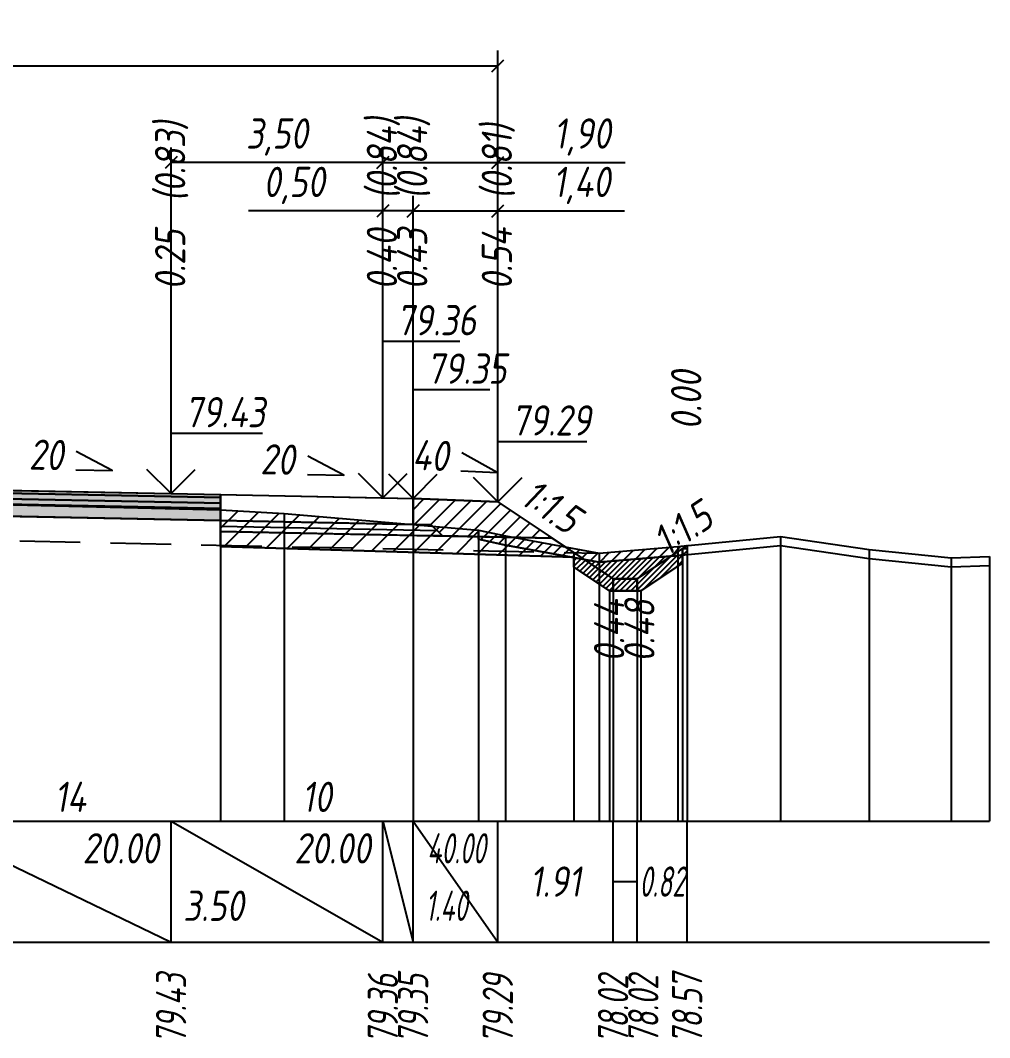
# Model space of a CAD drawing. Extents: x -717 to 1451, y -133302 to 233.
# Drawn here: x 164 to 244.1, y -30063.9 to -29979.8 of the extents above; entities that cross this region are included whole.
import ezdxf
from ezdxf.enums import TextEntityAlignment as Align

# ---------------------------------------------------------------- set-up
doc = ezdxf.new("R2010")
doc.units = 0
doc.linetypes.add('штриховая', pattern=[0.75, 0.5, -0.25])
for name, color, linetype in [('Интерполированный поперечник', 2, 'Continuous'), ('Код_514', 1, 'Continuous'), ('Контур_0', 7, 'Continuous'), ('Контур_2521', 7, 'Continuous'), ('Контур_2564', 7, 'Continuous'), ('Контур_2660', 7, 'Continuous'), ('Контур_2665', 7, 'Continuous'), ('Контур_400', 7, 'Continuous'), ('Контур_508', 7, 'Continuous'), ('Контур_512', 7, 'Continuous'), ('Контур_513', 7, 'Continuous'), ('Контур_818', 7, 'Continuous'), ('Красный поперечник', 1, 'Continuous'), ('Объём_2501', 7, 'Continuous'), ('Объём_2564', 7, 'Continuous'), ('Объём_2650', 7, 'Continuous'), ('Объём_2660', 7, 'Continuous'), ('Объём_2661', 7, 'Continuous'), ('Объём_2663', 7, 'Continuous'), ('Объём_2664', 7, 'Continuous'), ('Объём_2665', 7, 'Continuous'), ('Объём_2666', 7, 'Continuous'), ('Объём_2753', 7, 'Continuous'), ('Откосы', 7, 'Continuous'), ('Отметки покрытия', 7, 'Continuous'), ('Рабочие отметки', 7, 'Continuous'), ('Рабочие отметки доп.', 7, 'Continuous'), ('Слои выравнивания', 7, 'Continuous'), ('Таблица', 7, 'Continuous'), ('Уклоны проезжей части', 7, 'Continuous'), ('Черный поперечник', 3, 'Continuous')]:
    doc.layers.add(name, color=color, linetype=linetype)
for name, color, linetype, true_color in [('Контур_2540', 2, 'Continuous', 0xffff00), ('Контур_2560', 2, 'Continuous', 0xffff00), ('Контур_2561', 7, 'Continuous', 0xff8040), ('Контур_2562', 3, 'Continuous', 0x00ff00), ('Контур_2563', 7, 'Continuous', 0xff8000), ('Контур_2570', 7, 'Continuous', 0x80ff00), ('Контур_2583', 3, 'Continuous', 0x00ff00), ('Контур_2584', 3, 'Continuous', 0x00ff00), ('Контур_2725', 7, 'Continuous', 0x323232), ('Контур_2736', 4, 'Continuous', 0x00ffff), ('Контур_2737', 4, 'Continuous', 0x00ffff), ('Контур_2738', 4, 'Continuous', 0x00ffff), ('Контур_2739', 4, 'Continuous', 0x00ffff), ('Контур_2741', 4, 'Continuous', 0x00ffff), ('Контур_2742', 4, 'Continuous', 0x00ffff), ('Контур_2743', 4, 'Continuous', 0x00ffff), ('Контур_2744', 7, 'Continuous', 0xa4ffff), ('Контур_2745', 7, 'Continuous', 0xa4ffff), ('Контур_2747', 4, 'Continuous', 0x00ffff), ('Контур_2748', 4, 'Continuous', 0x00ffff), ('Контур_2749', 4, 'Continuous', 0x00ffff), ('Контур_2750', 4, 'Continuous', 0x00ffff), ('Контур_2751', 4, 'Continuous', 0x00ffff), ('Контур_2752', 4, 'Continuous', 0x00ffff), ('Контур_2760', 7, 'Continuous', 0x323232), ('Контур_2761', 7, 'Continuous', 0x323232), ('Контур_2762', 7, 'Continuous', 0x323232), ('Контур_2763', 7, 'Continuous', 0x323232), ('Контур_402', 7, 'Continuous', 0xff6464), ('Контур_703', 4, 'Continuous', 0x00ffff), ('Контур_705', 4, 'Continuous', 0x00ffff), ('Контур_707', 4, 'Continuous', 0x00ffff), ('Контур_720', 131, 'Continuous', 0xaaffff), ('Объём_2500', 7, 'Continuous', 0xc0c0c0), ('Объём_2520', 7, 'Continuous', 0x80ffff), ('Объём_2540', 2, 'Continuous', 0xffff00), ('Объём_2560', 2, 'Continuous', 0xffff00), ('Объём_2561', 7, 'Continuous', 0xff8040), ('Объём_2562', 3, 'Continuous', 0x00ff00), ('Объём_2563', 7, 'Continuous', 0xff8000), ('Объём_2570', 7, 'Continuous', 0x80ff00), ('Объём_2583', 3, 'Continuous', 0x00ff00), ('Объём_2584', 3, 'Continuous', 0x00ff00), ('Объём_2591', 3, 'Continuous', 0x00ff00), ('Объём_2595', 3, 'Continuous', 0x00ff00), ('Объём_2600', 7, 'Continuous', 0x808000), ('Объём_2620', 2, 'Continuous', 0xffff00), ('Объём_2746', 2, 'Continuous', 0xffff00)]:
    doc.layers.add(name, color=color, linetype=linetype, true_color=true_color)
doc.styles.get("Standard").update_dxf_attribs({"font": 'txt', "height": 2.5})
doc.styles.add('М', font='romand.shx', dxfattribs={"width": 0.8, "oblique": 10, "height": 2.5})
doc.dimstyles.new('ISO-25', dxfattribs={"dimtxt": 2.5, "dimasz": 2.5, "dimexe": 1.25, "dimexo": 0.625, "dimtad": 1, "dimtxsty": 'Standard', "dimcen": 2.5, "dimadec": 0, "dimazin": 0, "dimtfac": 1, "dimtmove": 0, "dimatfit": 3, "dimfxl": 1, "dimarcsym": 0})

# ---------------------------------------------------------------- blocks, each defined once
blk = doc.blocks.new('_Oblique')
at = {"color": 0, "linetype": 'ByBlock', "lineweight": -2}
blk.add_line((-0.5, -0.5), (0.5, 0.5), dxfattribs=at)
blk = doc.blocks.new('*D681')
at = {"color": 0, "lineweight": -2, "transparency": 16777216}
for p, q in [((196.495, -30018.782), (196.495, -29994.342)), ((203.495, -30019.062), (203.495, -29994.342)), ((196.495, -29995.592), (203.495, -29995.592)), ((203.495, -29995.592), (213.968, -29995.592))]:
    blk.add_line(p, q, dxfattribs=at)
at = {"layer": 'Defpoints', "color": 0, "transparency": 16777216}
for p in [(203.495, -29995.592), (196.495, -30019.407), (203.495, -30019.687)]:
    blk.add_point(p, dxfattribs=at)
at = {"color": 0, "lineweight": -2, "transparency": 16777216, "rotation": 180}
blk.add_blockref('_Oblique', (196.495, -29995.592), dxfattribs=at)
at = {"color": 0, "lineweight": -2, "transparency": 16777216}
blk.add_blockref('_Oblique', (203.495, -29995.592), dxfattribs=at)
at = {"color": 0, "transparency": 16777216, "insert": (210.427, -29993.479), "char_height": 2.5, "width": 8.75, "attachment_point": 5, "style": 'М'}
blk.add_mtext('1,40', dxfattribs=at)
blk = doc.blocks.new('*D683')
at = {"color": 0, "lineweight": -2, "transparency": 16777216}
for p, q in [((193.995, -30018.732), (193.995, -29994.342)), ((196.495, -30018.782), (196.495, -29994.342)), ((193.995, -29995.592), (182.906, -29995.592)), ((196.495, -29995.592), (193.995, -29995.592))]:
    blk.add_line(p, q, dxfattribs=at)
at = {"layer": 'Defpoints', "color": 0, "transparency": 16777216}
for p in [(196.495, -29995.592), (193.995, -30019.357), (196.495, -30019.407)]:
    blk.add_point(p, dxfattribs=at)
at = {"color": 0, "lineweight": -2, "transparency": 16777216, "rotation": 180}
blk.add_blockref('_Oblique', (193.995, -29995.592), dxfattribs=at)
at = {"color": 0, "lineweight": -2, "transparency": 16777216}
blk.add_blockref('_Oblique', (196.495, -29995.592), dxfattribs=at)
at = {"color": 0, "transparency": 16777216, "insert": (186.667, -29993.479), "char_height": 2.5, "width": 9.16667, "attachment_point": 5, "style": 'М'}
blk.add_mtext('0,50', dxfattribs=at)
blk = doc.blocks.new('*D685')
at = {"color": 0, "lineweight": -2, "transparency": 16777216}
for p, q in [((176.495, -30018.382), (176.495, -29990.342)), ((193.995, -30018.732), (193.995, -29990.342)), ((193.995, -29991.592), (176.495, -29991.592))]:
    blk.add_line(p, q, dxfattribs=at)
at = {"layer": 'Defpoints', "color": 0, "transparency": 16777216}
for p in [(176.495, -29991.592), (176.495, -30019.007), (193.995, -30019.357)]:
    blk.add_point(p, dxfattribs=at)
at = {"color": 0, "lineweight": -2, "transparency": 16777216, "rotation": 180}
blk.add_blockref('_Oblique', (176.495, -29991.592), dxfattribs=at)
at = {"color": 0, "lineweight": -2, "transparency": 16777216}
blk.add_blockref('_Oblique', (193.995, -29991.592), dxfattribs=at)
at = {"color": 0, "transparency": 16777216, "insert": (185.245, -29989.479), "char_height": 2.5, "width": 9.58333, "attachment_point": 5, "style": 'М'}
blk.add_mtext('3,50', dxfattribs=at)
blk = doc.blocks.new('*D686')
at = {"color": 0, "lineweight": -2, "transparency": 16777216}
for p, q in [((193.995, -30018.732), (193.995, -29990.342)), ((203.495, -30019.062), (203.495, -29990.342)), ((193.995, -29991.592), (203.495, -29991.592)), ((203.495, -29991.592), (214.018, -29991.592))]:
    blk.add_line(p, q, dxfattribs=at)
at = {"layer": 'Defpoints', "color": 0, "transparency": 16777216}
for p in [(193.995, -29991.592), (193.995, -30019.357), (203.495, -30019.687)]:
    blk.add_point(p, dxfattribs=at)
at = {"color": 0, "lineweight": -2, "transparency": 16777216, "rotation": 180}
blk.add_blockref('_Oblique', (193.995, -29991.592), dxfattribs=at)
at = {"color": 0, "lineweight": -2, "transparency": 16777216}
blk.add_blockref('_Oblique', (203.495, -29991.592), dxfattribs=at)
at = {"color": 0, "transparency": 16777216, "insert": (210.478, -29989.479), "char_height": 2.5, "width": 8.75, "attachment_point": 5, "style": 'М'}
blk.add_mtext('1,90', dxfattribs=at)
blk = doc.blocks.new('*D688')
at = {"color": 0, "lineweight": -2, "transparency": 16777216}
for p, q in [((107.995, -30019.062), (107.995, -29982.342)), ((203.495, -30019.062), (203.495, -29982.342)), ((107.995, -29983.592), (203.495, -29983.592))]:
    blk.add_line(p, q, dxfattribs=at)
at = {"layer": 'Defpoints', "color": 0, "transparency": 16777216}
for p in [(203.495, -29983.592), (107.995, -30019.687), (203.495, -30019.687)]:
    blk.add_point(p, dxfattribs=at)
at = {"color": 0, "lineweight": -2, "transparency": 16777216, "rotation": 180}
blk.add_blockref('_Oblique', (107.995, -29983.592), dxfattribs=at)
at = {"color": 0, "lineweight": -2, "transparency": 16777216}
blk.add_blockref('_Oblique', (203.495, -29983.592), dxfattribs=at)
at = {"color": 0, "transparency": 16777216, "insert": (155.745, -29981.479), "char_height": 2.5, "width": 10.41667, "attachment_point": 5, "style": 'М'}
blk.add_mtext('19,10', dxfattribs=at)

msp = doc.modelspace()

# ---------------------------------------------------------------- hatches: boundary and pattern name
at = {"layer": 'Объём_2563'}
h = msp.add_hatch(dxfattribs=at)
h.set_pattern_fill('ANSI31', color=256, scale=0.3)
h.paths.add_polyline_path([(198.913, -30022.443), (197.995, -30021.525), (196.495, -30021.495), (196.495, -30019.345), (203.495, -30019.625), (207.995, -30022.625)])
at = {"layer": 'Объём_2570'}
h = msp.add_hatch(dxfattribs=at)
h.set_pattern_fill('ANSI31', color=256, scale=0.2)
h.paths.add_polyline_path([(219.14, -30023.98), (218.38, -30024.054), (211.858, -30024.609), (204.124, -30023.195), (201.911, -30022.707), (201.911, -30021.957), (204.124, -30022.445), (211.858, -30023.859), (218.38, -30023.304), (219.14, -30023.23)])
at = {"layer": 'Объём_2600'}
h = msp.add_hatch(dxfattribs=at)
h.set_pattern_fill('ANSI31', color=6, scale=0.4)
h.paths.add_polyline_path([(180.588, -30023.325), (180.588, -30020.277), (185.833, -30020.583), (201.911, -30021.957), (201.911, -30022.707), (204.124, -30023.195), (209.598, -30024.196)])
h = msp.add_hatch(dxfattribs=at)
h.set_pattern_fill('HONEY', color=5, scale=0.3)
h.paths.add_polyline_path([(218.771, -30024.016), (218.771, -30023.476), (219.14, -30023.23), (219.14, -30023.98)])
at = {"layer": 'Объём_2620'}
h = msp.add_hatch(dxfattribs=at)
h.set_pattern_fill('ANSI31', color=2, scale=0.1)
h.paths.add_polyline_path([(211.858, -30024.609), (218.771, -30024.016), (218.771, -30024.678), (215.324, -30026.976), (212.719, -30026.976), (209.78, -30025.017), (209.78, -30024.229)])
at = {"layer": 'Слои выравнивания'}
for color, points in [(2, [(155.745, -30018.53), (160.022, -30018.615), (176.495, -30018.945), (180.588, -30019.027), (180.588, -30019.277), (176.495, -30019.195), (160.022, -30018.865), (155.745, -30018.78)]), (3, [(155.745, -30018.78), (160.022, -30018.865), (176.495, -30019.195), (180.588, -30019.277), (180.588, -30019.727), (176.495, -30019.645), (160.022, -30019.315), (155.745, -30019.23)]), (4, [(155.745, -30019.23), (160.022, -30019.315), (176.495, -30019.645), (180.588, -30019.727), (180.588, -30020.177), (176.495, -30020.095), (160.022, -30019.765), (155.745, -30019.68)]), (5, [(155.745, -30019.68), (160.022, -30019.765), (176.495, -30020.095), (180.588, -30020.177), (180.588, -30021.177), (176.495, -30021.095), (160.022, -30020.765), (155.745, -30020.68)])]:
    msp.add_hatch(color=color, dxfattribs=at).paths.add_polyline_path(points)

# ---------------------------------------------------------------- linework, layer by layer
at = {"layer": 'Интерполированный поперечник', "linetype": 'штриховая', "ltscale": 10, "flags": 128}
msp.add_lwpolyline([(104.008, -30021.601), (211.858, -30023.859)], dxfattribs=at)
at = {"layer": 'Код_514'}
for p, q in [((155.745, -30046), (176.495, -30056)), ((176.495, -30056), (176.495, -30046)), ((176.495, -30046), (193.995, -30056)), ((193.995, -30056), (193.995, -30046)), ((193.995, -30046), (196.495, -30056)), ((196.495, -30056), (196.495, -30046)), ((196.495, -30046), (203.495, -30056)), ((203.495, -30056), (203.495, -30046)), ((213.021, -30056), (213.021, -30046)), ((215.021, -30056), (215.021, -30046)), ((219.14, -30056), (219.14, -30046)), ((213.021, -30051), (215.021, -30051))]:
    msp.add_line(p, q, dxfattribs=at)
at = {"layer": 'Контур_0', "flags": 128}
for points in [[(180.588, -30019.027), (196.495, -30019.345), (196.495, -30021.495), (180.588, -30021.177), (180.588, -30019.027), (180.588, -30019.027)], [(203.495, -30019.625), (209.78, -30023.815), (209.78, -30023.815), (209.78, -30023.815), (209.78, -30023.815), (209.78, -30023.815), (209.78, -30023.815), (209.78, -30023.815), (209.78, -30023.815), (209.78, -30023.815), (209.78, -30023.815), (209.78, -30023.815), (209.78, -30023.815), (209.78, -30023.815), (209.78, -30023.815), (213.021, -30025.976)], [(203.495, -30019.625), (209.78, -30023.815), (209.78, -30023.815), (209.78, -30023.815), (209.78, -30023.815), (209.78, -30023.815), (209.78, -30023.815), (209.78, -30023.815), (209.78, -30023.815), (209.78, -30023.815), (209.78, -30023.815), (209.78, -30023.815), (209.78, -30023.815), (209.78, -30023.815), (209.78, -30023.815), (213.021, -30025.976), (215.021, -30025.976), (219.14, -30023.23), (219.14, -30023.23), (219.14, -30023.23), (219.14, -30023.23), (219.14, -30023.23), (219.14, -30023.23), (219.14, -30023.23), (219.14, -30023.23), (219.14, -30023.23), (219.14, -30023.23), (219.14, -30023.23), (219.14, -30023.23), (219.14, -30023.23)], [(196.495, -30022.395), (180.588, -30022.077), (180.588, -30021.177), (197.995, -30021.525), (198.913, -30022.443), (196.495, -30022.395), (196.495, -30022.395)], [(196.495, -30021.495), (197.995, -30021.525), (198.913, -30022.443), (207.995, -30022.625)]]:
    msp.add_lwpolyline(points, dxfattribs=at)
at = {"layer": 'Контур_2521', "color": 250, "flags": 128}
msp.add_lwpolyline([(180.588, -30021.627), (198.454, -30021.984)], dxfattribs=at)
at = {"layer": 'Контур_2540', "flags": 128}
msp.add_lwpolyline([(193.995, -30022.345), (207.995, -30022.625), (209.78, -30023.815), (209.78, -30024.201), (180.588, -30023.325), (180.588, -30022.077), (193.995, -30022.345), (193.995, -30022.345)], dxfattribs=at)
at = {"layer": 'Контур_2560', "flags": 128}
msp.add_lwpolyline([(196.495, -30019.345), (203.495, -30019.625), (203.495, -30019.625), (203.495, -30019.625)], dxfattribs=at)
at = {"layer": 'Контур_2561', "flags": 128}
msp.add_lwpolyline([(196.495, -30019.345), (196.495, -30019.345), (203.495, -30019.625), (203.495, -30019.625), (196.495, -30019.345)], dxfattribs=at)
at = {"layer": 'Контур_2562', "flags": 128}
msp.add_lwpolyline([(203.495, -30019.625), (203.495, -30019.625), (203.495, -30019.625), (203.495, -30019.625), (203.495, -30019.625)], dxfattribs=at)
at = {"layer": 'Контур_2563', "flags": 128}
msp.add_lwpolyline([(198.913, -30022.443), (197.995, -30021.525), (196.495, -30021.495), (196.495, -30019.345), (203.495, -30019.625), (207.995, -30022.625), (198.913, -30022.443), (198.913, -30022.443)], dxfattribs=at)
at = {"layer": 'Контур_2564', "flags": 128}
msp.add_lwpolyline([(196.495, -30019.345), (203.495, -30019.625)], dxfattribs=at)
at = {"layer": 'Контур_2570', "flags": 128}
msp.add_lwpolyline([(160.022, -30019.794), (180.588, -30020.277), (185.833, -30020.583), (201.911, -30021.957), (201.911, -30022.707), (204.124, -30023.195), (211.858, -30024.609), (211.858, -30024.609), (218.38, -30024.054), (226.851, -30023.225), (234.195, -30024.299), (240.966, -30024.995), (244.14, -30024.894)], dxfattribs=at)
at = {"layer": 'Контур_2583', "flags": 128}
for points in [[(218.771, -30024.678), (218.771, -30023.476), (215.021, -30025.976), (215.021, -30026.976), (215.324, -30026.976), (218.771, -30024.678)], [(213.021, -30025.976), (209.78, -30023.815), (209.78, -30025.017), (212.719, -30026.976), (213.021, -30026.976), (213.021, -30025.976)]]:
    msp.add_lwpolyline(points, dxfattribs=at)
at = {"layer": 'Контур_2584', "flags": 128}
msp.add_lwpolyline([(213.021, -30025.976), (213.021, -30026.976), (215.021, -30026.976), (215.021, -30025.976), (213.021, -30025.976)], dxfattribs=at)
at = {"layer": 'Контур_2660', "flags": 128}
msp.add_lwpolyline([(180.588, -30023.325), (209.78, -30024.201)], dxfattribs=at)
at = {"layer": 'Контур_2665', "flags": 128}
msp.add_lwpolyline([(203.495, -30019.625), (203.495, -30019.625)], dxfattribs=at)
at = {"layer": 'Контур_2725', "flags": 128}
msp.add_lwpolyline([(130.7, -30021.181), (134.995, -30021.095), (150.897, -30020.777), (155.471, -30020.685), (155.745, -30020.68), (160.022, -30020.765), (176.495, -30021.095), (180.588, -30021.177)], dxfattribs=at)
at = {"layer": 'Контур_2736', "flags": 128}
for points in [[(203.495, -30019.625), (209.78, -30023.815)], [(209.78, -30023.815), (213.021, -30025.976)]]:
    msp.add_lwpolyline(points, dxfattribs=at)
at = {"layer": 'Контур_2737', "flags": 128}
msp.add_lwpolyline([(209.78, -30023.815), (209.78, -30023.815)], dxfattribs=at)
at = {"layer": 'Контур_2738', "flags": 128}
msp.add_lwpolyline([(209.78, -30023.815), (209.78, -30023.815)], dxfattribs=at)
at = {"layer": 'Контур_2739', "flags": 128}
msp.add_lwpolyline([(209.78, -30023.815), (209.78, -30023.815)], dxfattribs=at)
at = {"layer": 'Контур_2741', "flags": 128}
msp.add_lwpolyline([(219.14, -30023.23), (219.14, -30023.23)], dxfattribs=at)
at = {"layer": 'Контур_2742', "flags": 128}
msp.add_lwpolyline([(219.14, -30023.23), (219.14, -30023.23)], dxfattribs=at)
at = {"layer": 'Контур_2743', "flags": 128}
msp.add_lwpolyline([(219.14, -30023.23), (219.14, -30023.23)], dxfattribs=at)
at = {"layer": 'Контур_2744', "flags": 128}
msp.add_lwpolyline([(219.14, -30023.23), (219.14, -30023.23)], dxfattribs=at)
msp.add_lwpolyline([(219.14, -30023.23), (219.14, -30023.23)], dxfattribs=at)
msp.add_lwpolyline([(219.14, -30023.23), (219.14, -30023.23)], dxfattribs=at)
msp.add_lwpolyline([(219.14, -30023.23), (219.14, -30023.23)], dxfattribs=at)
msp.add_lwpolyline([(219.14, -30023.23), (219.14, -30023.23)], dxfattribs=at)
msp.add_lwpolyline([(219.14, -30023.23), (219.14, -30023.23)], dxfattribs=at)
at = {"layer": 'Контур_2745', "flags": 128}
msp.add_lwpolyline([(209.78, -30023.815), (209.78, -30023.815)], dxfattribs=at)
msp.add_lwpolyline([(209.78, -30023.815), (209.78, -30023.815)], dxfattribs=at)
msp.add_lwpolyline([(209.78, -30023.815), (209.78, -30023.815)], dxfattribs=at)
msp.add_lwpolyline([(209.78, -30023.815), (209.78, -30023.815)], dxfattribs=at)
msp.add_lwpolyline([(209.78, -30023.815), (209.78, -30023.815)], dxfattribs=at)
msp.add_lwpolyline([(209.78, -30023.815), (209.78, -30023.815)], dxfattribs=at)
at = {"layer": 'Контур_2747', "flags": 128}
msp.add_lwpolyline([(209.78, -30023.815), (209.78, -30023.815)], dxfattribs=at)
at = {"layer": 'Контур_2748', "flags": 128}
msp.add_lwpolyline([(209.78, -30023.815), (209.78, -30023.815)], dxfattribs=at)
at = {"layer": 'Контур_2749', "flags": 128}
msp.add_lwpolyline([(209.78, -30023.815), (209.78, -30023.815)], dxfattribs=at)
at = {"layer": 'Контур_2750', "flags": 128}
msp.add_lwpolyline([(219.14, -30023.23), (219.14, -30023.23)], dxfattribs=at)
at = {"layer": 'Контур_2751', "flags": 128}
msp.add_lwpolyline([(219.14, -30023.23), (219.14, -30023.23)], dxfattribs=at)
at = {"layer": 'Контур_2752', "flags": 128}
msp.add_lwpolyline([(219.14, -30023.23), (219.14, -30023.23)], dxfattribs=at)
at = {"layer": 'Контур_2760', "flags": 128}
msp.add_lwpolyline([(130.7, -30019.031), (134.995, -30018.945), (150.897, -30018.627), (155.471, -30018.535), (155.745, -30018.53), (160.022, -30018.615), (176.495, -30018.945), (180.588, -30019.027)], dxfattribs=at)
at = {"layer": 'Контур_2761', "flags": 128}
msp.add_lwpolyline([(130.7, -30019.281), (134.995, -30019.195), (150.897, -30018.877), (155.471, -30018.785), (155.745, -30018.78), (160.022, -30018.865), (176.495, -30019.195), (180.588, -30019.277)], dxfattribs=at)
at = {"layer": 'Контур_2762', "flags": 128}
msp.add_lwpolyline([(130.7, -30019.731), (134.995, -30019.645), (150.897, -30019.327), (155.471, -30019.235), (155.745, -30019.23), (160.022, -30019.315), (176.495, -30019.645), (180.588, -30019.727)], dxfattribs=at)
at = {"layer": 'Контур_2763', "flags": 128}
msp.add_lwpolyline([(130.7, -30020.181), (134.995, -30020.095), (150.897, -30019.777), (155.471, -30019.685), (155.745, -30019.68), (160.022, -30019.765), (176.495, -30020.095), (180.588, -30020.177)], dxfattribs=at)
at = {"layer": 'Контур_400', "flags": 128}
msp.add_lwpolyline([(155.745, -30018.53), (176.495, -30018.945), (193.995, -30019.295), (193.995, -30019.295), (193.995, -30019.295), (193.995, -30019.295), (193.995, -30019.295), (193.995, -30019.295), (196.495, -30019.345)], dxfattribs=at)
at = {"layer": 'Контур_402', "flags": 128}
msp.add_lwpolyline([(104.987, -30024.103), (130.7, -30023.331), (130.7, -30021.181), (155.745, -30020.68), (180.588, -30021.177), (180.588, -30023.325), (209.78, -30024.201)], dxfattribs=at)
at = {"layer": 'Контур_508', "flags": 128}
msp.add_lwpolyline([(104, -30026), (104.987, -30024.103), (130.7, -30023.331), (130.7, -30021.181), (155.745, -30020.68), (180.588, -30021.177), (180.588, -30023.325), (209.78, -30024.201), (209.78, -30025.017), (212.719, -30026.976), (213.021, -30026.976), (215.021, -30026.976), (215.324, -30026.976), (218.771, -30024.678), (218.771, -30023.476), (219.14, -30023.23)], dxfattribs=at)
at = {"layer": 'Контур_512', "flags": 128}
msp.add_lwpolyline([(180.588, -30023.325), (209.78, -30024.201), (209.78, -30025.017), (212.719, -30026.976), (213.021, -30026.976), (215.021, -30026.976), (215.324, -30026.976), (218.771, -30024.678), (218.771, -30023.476), (219.14, -30023.23)], dxfattribs=at)
at = {"layer": 'Контур_513', "flags": 128}
msp.add_lwpolyline([(104, -30026), (104.987, -30024.103), (130.7, -30023.331), (130.7, -30021.181), (155.745, -30020.68), (180.588, -30021.177), (180.588, -30023.325), (209.78, -30024.201), (209.78, -30025.017), (212.719, -30026.976), (213.021, -30026.976), (215.021, -30026.976), (215.324, -30026.976), (218.771, -30024.678), (218.771, -30023.476), (219.14, -30023.23)], dxfattribs=at)
at = {"layer": 'Контур_703', "flags": 128}
msp.add_lwpolyline([(203.495, -30019.625), (209.78, -30023.815)], dxfattribs=at)
at = {"layer": 'Контур_705', "flags": 128}
msp.add_lwpolyline([(209.78, -30023.815), (209.78, -30023.815)], dxfattribs=at)
at = {"layer": 'Контур_707', "flags": 128}
msp.add_lwpolyline([(215.021, -30025.976), (219.14, -30023.23)], dxfattribs=at)
at = {"layer": 'Контур_720', "flags": 128}
msp.add_lwpolyline([(213.021, -30025.976), (215.021, -30025.976)], dxfattribs=at)
at = {"layer": 'Контур_818', "flags": 128}
msp.add_lwpolyline([(105, -30021.807), (108.752, -30021.566), (130.7, -30020.209), (150.897, -30019.79), (155.471, -30019.686), (155.745, -30019.693), (160.022, -30019.794), (180.588, -30020.277), (185.833, -30020.583), (201.911, -30021.957), (201.911, -30022.707), (204.124, -30023.195), (211.858, -30024.609), (211.858, -30024.609), (218.38, -30024.054), (219.14, -30023.98)], dxfattribs=at)
at = {"layer": 'Красный поперечник'}
for p, q in [((155.745, -30018.53), (176.495, -30018.945)), ((176.495, -30018.945), (193.995, -30019.295)), ((193.995, -30019.295), (196.495, -30019.345)), ((196.495, -30019.345), (203.495, -30019.625)), ((203.495, -30019.625), (213.021, -30025.976)), ((180.588, -30023.325), (180.588, -30046)), ((215.021, -30025.976), (219.14, -30023.23)), ((218.771, -30023.476), (218.771, -30046)), ((219.14, -30023.23), (219.14, -30046)), ((209.78, -30024.201), (209.78, -30046)), ((209.78, -30025.017), (209.78, -30046)), ((218.771, -30024.678), (218.771, -30046)), ((213.021, -30025.976), (215.021, -30025.976)), ((212.719, -30026.976), (212.719, -30046)), ((213.021, -30026.976), (213.021, -30046)), ((215.021, -30026.976), (215.021, -30046)), ((215.324, -30026.976), (215.324, -30046))]:
    msp.add_line(p, q, dxfattribs=at)
at = {"layer": 'Объём_2500', "flags": 128}
msp.add_lwpolyline([(180.588, -30019.027), (196.495, -30019.345), (196.495, -30021.495), (180.588, -30021.177), (180.588, -30019.027), (180.588, -30019.027)], dxfattribs=at)
at = {"layer": 'Объём_2501', "flags": 128}
msp.add_lwpolyline([(155.745, -30018.53), (176.495, -30018.945), (193.995, -30019.295), (193.995, -30019.295), (193.995, -30019.295), (193.995, -30019.295), (193.995, -30019.295), (193.995, -30019.295), (196.495, -30019.345)], dxfattribs=at)
at = {"layer": 'Объём_2520', "color": 250, "flags": 128}
msp.add_lwpolyline([(196.495, -30022.395), (180.588, -30022.077), (180.588, -30021.177), (197.995, -30021.525), (198.913, -30022.443), (196.495, -30022.395), (196.495, -30022.395)], dxfattribs=at)
at = {"layer": 'Объём_2540', "flags": 128}
msp.add_lwpolyline([(193.995, -30022.345), (207.995, -30022.625), (209.78, -30023.815), (209.78, -30024.201), (180.588, -30023.325), (180.588, -30022.077), (193.995, -30022.345), (193.995, -30022.345)], dxfattribs=at)
at = {"layer": 'Объём_2560', "flags": 128}
msp.add_lwpolyline([(196.495, -30019.345), (203.495, -30019.625), (203.495, -30019.625), (203.495, -30019.625)], dxfattribs=at)
at = {"layer": 'Объём_2561', "flags": 128}
msp.add_lwpolyline([(196.495, -30019.345), (196.495, -30019.345), (203.495, -30019.625), (203.495, -30019.625), (196.495, -30019.345)], dxfattribs=at)
at = {"layer": 'Объём_2562', "flags": 128}
msp.add_lwpolyline([(203.495, -30019.625), (203.495, -30019.625), (203.495, -30019.625), (203.495, -30019.625), (203.495, -30019.625)], dxfattribs=at)
at = {"layer": 'Объём_2563', "color": 250, "flags": 128}
msp.add_lwpolyline([(198.913, -30022.443), (197.995, -30021.525), (196.495, -30021.495), (196.495, -30019.345), (203.495, -30019.625), (207.995, -30022.625), (198.913, -30022.443), (198.913, -30022.443)], dxfattribs=at)
at = {"layer": 'Объём_2564', "flags": 128}
msp.add_lwpolyline([(196.495, -30019.345), (203.495, -30019.625)], dxfattribs=at)
at = {"layer": 'Объём_2570', "flags": 128}
msp.add_lwpolyline([(219.14, -30023.98), (218.38, -30024.054), (211.858, -30024.609), (204.124, -30023.195), (201.911, -30022.707), (201.911, -30021.957), (204.124, -30022.445), (211.858, -30023.859), (218.38, -30023.304), (219.14, -30023.23), (219.14, -30023.98), (219.14, -30023.98)], dxfattribs=at)
at = {"layer": 'Объём_2583', "flags": 128}
for points in [[(218.771, -30024.678), (218.771, -30023.476), (215.021, -30025.976), (215.021, -30026.976), (215.324, -30026.976), (218.771, -30024.678)], [(213.021, -30025.976), (209.78, -30023.815), (209.78, -30025.017), (212.719, -30026.976), (213.021, -30026.976), (213.021, -30025.976)]]:
    msp.add_lwpolyline(points, dxfattribs=at)
at = {"layer": 'Объём_2584', "flags": 128}
msp.add_lwpolyline([(213.021, -30025.976), (213.021, -30026.976), (215.021, -30026.976), (215.021, -30025.976), (213.021, -30025.976)], dxfattribs=at)
at = {"layer": 'Объём_2591', "flags": 128}
for points in [[(215.021, -30025.976), (218.771, -30023.476)], [(209.78, -30023.815), (213.021, -30025.976)]]:
    msp.add_lwpolyline(points, dxfattribs=at)
at = {"layer": 'Объём_2595', "flags": 128}
msp.add_lwpolyline([(213.021, -30025.976), (215.021, -30025.976)], dxfattribs=at)
at = {"layer": 'Объём_2600', "color": 5, "flags": 128}
for points in [[(218.771, -30024.016), (218.771, -30023.476), (219.14, -30023.23), (219.14, -30023.98), (218.771, -30024.016), (218.771, -30024.016)], [(209.598, -30024.196), (209.78, -30024.201), (209.78, -30024.229), (209.598, -30024.196), (209.598, -30024.196)]]:
    msp.add_lwpolyline(points, dxfattribs=at)
at = {"layer": 'Объём_2620', "flags": 128}
msp.add_lwpolyline([(211.858, -30024.609), (218.771, -30024.016), (218.771, -30024.678), (215.324, -30026.976), (212.719, -30026.976), (209.78, -30025.017), (209.78, -30024.229), (211.858, -30024.609), (211.858, -30024.609)], dxfattribs=at)
at = {"layer": 'Объём_2650', "color": 6, "flags": 128}
msp.add_lwpolyline([(180.588, -30023.325), (180.588, -30020.277), (185.833, -30020.583), (201.911, -30021.957), (201.911, -30022.707), (204.124, -30023.195), (209.598, -30024.196), (180.588, -30023.325), (180.588, -30023.325)], dxfattribs=at)
at = {"layer": 'Объём_2660', "flags": 128}
msp.add_lwpolyline([(180.588, -30023.325), (209.78, -30024.201)], dxfattribs=at)
at = {"layer": 'Объём_2661', "flags": 128}
msp.add_lwpolyline([(203.495, -30019.625), (209.78, -30023.815)], dxfattribs=at)
at = {"layer": 'Объём_2663', "flags": 128}
for points in [[(215.021, -30025.976), (219.14, -30023.23)], [(209.78, -30023.815), (213.021, -30025.976)]]:
    msp.add_lwpolyline(points, dxfattribs=at)
at = {"layer": 'Объём_2664', "flags": 128}
msp.add_lwpolyline([(213.021, -30025.976), (215.021, -30025.976)], dxfattribs=at)
at = {"layer": 'Объём_2665', "flags": 128}
msp.add_lwpolyline([(203.495, -30019.625), (203.495, -30019.625)], dxfattribs=at)
at = {"layer": 'Объём_2666', "flags": 128}
msp.add_lwpolyline([(203.495, -30019.625), (209.78, -30023.815)], dxfattribs=at)
at = {"layer": 'Объём_2746', "flags": 128}
for points in [[(206.987, -30024.117), (180.588, -30023.325), (180.588, -30020.277), (185.833, -30020.583), (201.911, -30021.957), (201.911, -30022.707), (204.124, -30023.195), (209.598, -30024.196), (206.987, -30024.117), (206.987, -30024.117)], [(218.38, -30024.054), (218.771, -30024.016), (218.771, -30024.678), (215.324, -30026.976), (212.719, -30026.976), (209.78, -30025.017), (209.78, -30024.229), (210.635, -30024.385), (213.021, -30025.976), (215.021, -30025.976), (217.834, -30024.101), (218.38, -30024.054), (218.38, -30024.054)]]:
    msp.add_lwpolyline(points, dxfattribs=at)
at = {"layer": 'Объём_2753', "flags": 128}
msp.add_lwpolyline([(180.588, -30019.027), (180.588, -30019.027)], dxfattribs=at)
at = {"layer": 'Откосы', "color": 1, "flags": 128}
for points in [[(168.633, -30016.971), (171.633, -30017.031), (168.663, -30015.471)], [(187.758, -30017.353), (190.758, -30017.413), (187.788, -30015.853)], [(200.453, -30017.072), (203.451, -30017.192), (200.513, -30015.573)]]:
    msp.add_lwpolyline(points, dxfattribs=at)
at = {"layer": 'Отметки покрытия', "color": 1}
for p, q in [((193.995, -30019.295), (193.995, -30006.345)), ((193.995, -30006.345), (200.345, -30006.345)), ((196.495, -30019.345), (196.495, -30010.345)), ((196.495, -30010.345), (202.845, -30010.345)), ((176.495, -30018.945), (176.495, -30013.945)), ((176.495, -30013.945), (184.045, -30013.945)), ((203.495, -30019.625), (203.495, -30014.625)), ((203.495, -30014.625), (210.845, -30014.625)), ((176.495, -30018.945), (174.495, -30016.945)), ((176.495, -30018.945), (178.495, -30016.945)), ((193.995, -30019.295), (191.995, -30017.295)), ((193.995, -30019.295), (195.995, -30017.295)), ((196.495, -30019.345), (194.495, -30017.345)), ((196.495, -30019.345), (198.495, -30017.345)), ((203.495, -30019.625), (201.495, -30017.625)), ((203.495, -30019.625), (205.495, -30017.625))]:
    msp.add_line(p, q, dxfattribs=at)
at = {"layer": 'Слои выравнивания'}
for p, q in [((180.588, -30019.027), (180.588, -30046)), ((196.495, -30019.345), (196.495, -30046))]:
    msp.add_line(p, q, dxfattribs=at)
at = {"layer": 'Слои выравнивания', "color": 2, "flags": 128}
msp.add_lwpolyline([(155.745, -30018.53), (160.022, -30018.615), (176.495, -30018.945), (180.588, -30019.027), (180.588, -30019.277), (176.495, -30019.195), (160.022, -30018.865), (155.745, -30018.78)], close=True, dxfattribs=at)
at = {"layer": 'Слои выравнивания', "color": 3, "flags": 128}
msp.add_lwpolyline([(155.745, -30018.78), (160.022, -30018.865), (176.495, -30019.195), (180.588, -30019.277), (180.588, -30019.727), (176.495, -30019.645), (160.022, -30019.315), (155.745, -30019.23)], close=True, dxfattribs=at)
at = {"layer": 'Слои выравнивания', "color": 4, "flags": 128}
msp.add_lwpolyline([(155.745, -30019.23), (160.022, -30019.315), (176.495, -30019.645), (180.588, -30019.727), (180.588, -30020.177), (176.495, -30020.095), (160.022, -30019.765), (155.745, -30019.68)], close=True, dxfattribs=at)
at = {"layer": 'Слои выравнивания', "color": 5, "flags": 128}
msp.add_lwpolyline([(155.745, -30019.68), (160.022, -30019.765), (176.495, -30020.095), (180.588, -30020.177), (180.588, -30021.177), (176.495, -30021.095), (160.022, -30020.765), (155.745, -30020.68)], close=True, dxfattribs=at)
at = {"layer": 'Таблица'}
for p, q in [((80, -30046), (244.14, -30046)), ((80, -30056), (244.14, -30056))]:
    msp.add_line(p, q, dxfattribs=at)
at = {"layer": 'Черный поперечник', "color": 7}
for p, q in [((180.588, -30020.277), (180.588, -30046)), ((185.833, -30020.583), (185.833, -30046)), ((201.911, -30021.957), (201.911, -30046)), ((204.124, -30022.445), (204.124, -30046)), ((226.851, -30022.475), (226.851, -30046)), ((218.38, -30023.304), (218.38, -30046)), ((234.195, -30023.549), (234.195, -30046)), ((211.858, -30023.859), (211.858, -30046)), ((240.966, -30024.245), (240.966, -30046)), ((244.14, -30024.144), (244.14, -30046))]:
    msp.add_line(p, q, dxfattribs=at)
at = {"layer": 'Черный поперечник', "flags": 128}
msp.add_lwpolyline([(80, -30023.471), (81.675, -30023.419), (103.729, -30021.615), (104.008, -30021.601), (104.029, -30021.599), (104.602, -30021.833), (108.752, -30021.566), (130.7, -30020.209), (150.897, -30019.79), (155.471, -30019.686), (155.745, -30019.693), (160.022, -30019.794), (180.588, -30020.277), (185.833, -30020.583), (201.911, -30021.957), (204.124, -30022.445), (211.858, -30023.859), (218.38, -30023.304), (226.851, -30022.475), (234.195, -30023.549), (240.966, -30024.245), (244.14, -30024.144)], dxfattribs=at)

# ---------------------------------------------------------------- texts
at = {"layer": 'Код_514', "style": 'М', "oblique": 10}
for s, width, p in [('20.00', 0.8, (175.495, -30047)), ('20.00', 0.8, (192.995, -30047)), ('40.00', 0.6, (202.495, -30047))]:
    msp.add_text(s, height=2.5, dxfattribs=dict(at, width=width)).set_placement(p, align=Align.TOP_RIGHT)
for s, width, p in [('1.91', 0.8, (208.258, -30051)), ('0.82', 0.6, (217.081, -30051))]:
    msp.add_text(s, height=2.5, dxfattribs=dict(at, width=width)).set_placement(p, align=Align.MIDDLE_CENTER)
for s, width, p in [('3.50', 0.8, (177.495, -30055)), ('1.40', 0.6, (197.495, -30055))]:
    msp.add_text(s, height=2.5, dxfattribs=dict(at, width=width)).set_placement(p, align=Align.BOTTOM_LEFT)
at = {"layer": 'Код_514', "style": 'М', "oblique": 10, "width": 0.7}
for s, p in [('79.43', (176.495, -30064.382)), ('79.36', (193.995, -30064.382)), ('79.35', (196.495, -30064.382)), ('79.29', (203.495, -30064.382)), ('78.02', (213.021, -30064.382)), ('78.02', (215.521, -30064.382)), ('78.57', (219.14, -30064.382))]:
    msp.add_text(s, height=2.5, rotation=90, dxfattribs=at).set_placement(p, align=Align.MIDDLE_LEFT)
at = {"layer": 'Отметки покрытия', "color": 1, "style": 'М', "oblique": 10, "width": 0.8}
for s, p in [('79.36', (195.136, -30006.614)), ('79.35', (197.636, -30010.614)), ('79.43', (177.636, -30014.214)), ('79.29', (204.636, -30014.894))]:
    msp.add_text(s, height=2.5, dxfattribs=at).set_placement(p, align=Align.BOTTOM_LEFT)
at = {"layer": 'Рабочие отметки', "color": 1, "style": 'М', "oblique": 10, "width": 0.8}
for s, p in [('0.25', (176.417, -30002.095)), ('0.40', (193.917, -30002.095)), ('0.43', (196.417, -30002.095)), ('0.54', (203.417, -30002.095)), ('0.00', (219.062, -30013.661))]:
    msp.add_text(s, height=2.5, rotation=90, dxfattribs=at).set_placement(p, align=Align.MIDDLE_LEFT)
for s, p in [('0.44', (212.693, -30027.673)), ('0.48', (215.193, -30027.673))]:
    msp.add_text(s, height=2.5, rotation=90, dxfattribs=at).set_placement(p, align=Align.MIDDLE_RIGHT)
at = {"layer": 'Рабочие отметки доп.', "color": 1, "style": 'М', "oblique": 10, "width": 0.8}
for s, p in [('(0.83)', (176.417, -29994.795)), ('(0.84)', (193.917, -29994.595)), ('(0.84)', (196.417, -29994.595)), ('(0.81)', (203.417, -29994.595))]:
    msp.add_text(s, height=2.5, rotation=90, dxfattribs=at).set_placement(p, align=Align.MIDDLE_LEFT)
at = {"layer": 'Слои выравнивания', "style": 'М', "oblique": 10, "width": 0.8}
for s, p in [('14', (168.166, -30046)), ('10', (188.541, -30046))]:
    msp.add_text(s, height=2.5, dxfattribs=at).set_placement(p, align=Align.BOTTOM_CENTER)
at = {"layer": 'Уклоны проезжей части', "color": 1, "style": 'М', "oblique": 10, "width": 0.8}
for s, rotation, p in [('20', 358.85423, (166.14, -30017.738)), ('20', 358.85423, (185.265, -30018.12)), ('40', 357.70938, (197.862, -30017.788)), ('1:1.5', 326.30994, (206.833, -30021.681)), ('1:1.5', 33.69007, (219.912, -30023.452))]:
    msp.add_text(s, height=2.5, rotation=rotation, dxfattribs=at).set_placement(p, align=Align.BOTTOM_CENTER)

# ---------------------------------------------------------------- dimensions: what is measured, and where the dimension line sits
at = {"color": 5}
dim = msp.add_linear_dim(base=(203.495, -29983.592), p1=(107.995, -30019.687), p2=(203.495, -30019.687), angle=180, dimstyle='ISO-25', override={"dimasz": 1, "dimlfac": 0.2, "dimzin": 0, "dimtxsty": 'М', "dimblk1": 'Oblique', "dimblk2": 'Oblique', "dimsah": 1}, dxfattribs=at)
dim.commit()
dim.dimension.update_dxf_attribs({"geometry": '*D688', "text_midpoint": (155.745, -29981.479)})
dim = msp.add_linear_dim(base=(176.495, -29991.592), p1=(193.995, -30019.357), p2=(176.495, -30019.007), dimstyle='ISO-25', override={"dimasz": 1, "dimlfac": 0.2, "dimzin": 0, "dimtxsty": 'М', "dimblk1": 'Oblique', "dimblk2": 'Oblique', "dimsah": 1}, dxfattribs=at)
dim.commit()
dim.dimension.update_dxf_attribs({"geometry": '*D685', "text_midpoint": (185.245, -29989.479)})
dim = msp.add_linear_dim(base=(193.995, -29991.592), p1=(203.495, -30019.687), p2=(193.995, -30019.357), dimstyle='ISO-25', override={"dimasz": 1, "dimlfac": 0.2, "dimzin": 0, "dimtxsty": 'М', "dimblk1": 'Oblique', "dimblk2": 'Oblique', "dimsah": 1}, dxfattribs=at)
dim.commit()
dim.dimension.update_dxf_attribs({"geometry": '*D686', "text_midpoint": (210.478, -29991.592), "dimtype": 160})
for base, p1, p2, picture, middle in [((196.495, -29995.592), (193.995, -30019.357), (196.495, -30019.407), '*D683', (186.667, -29995.592)), ((203.495, -29995.592), (196.495, -30019.407), (203.495, -30019.687), '*D681', (210.427, -29995.592))]:
    dim = msp.add_linear_dim(base=base, p1=p1, p2=p2, angle=180, dimstyle='ISO-25', override={"dimasz": 1, "dimlfac": 0.2, "dimzin": 0, "dimtxsty": 'М', "dimblk1": 'Oblique', "dimblk2": 'Oblique', "dimsah": 1}, dxfattribs=at)
    dim.commit()
    dim.dimension.update_dxf_attribs({"geometry": picture, "text_midpoint": middle, "dimtype": 160})

doc.saveas('drawing.dxf')
